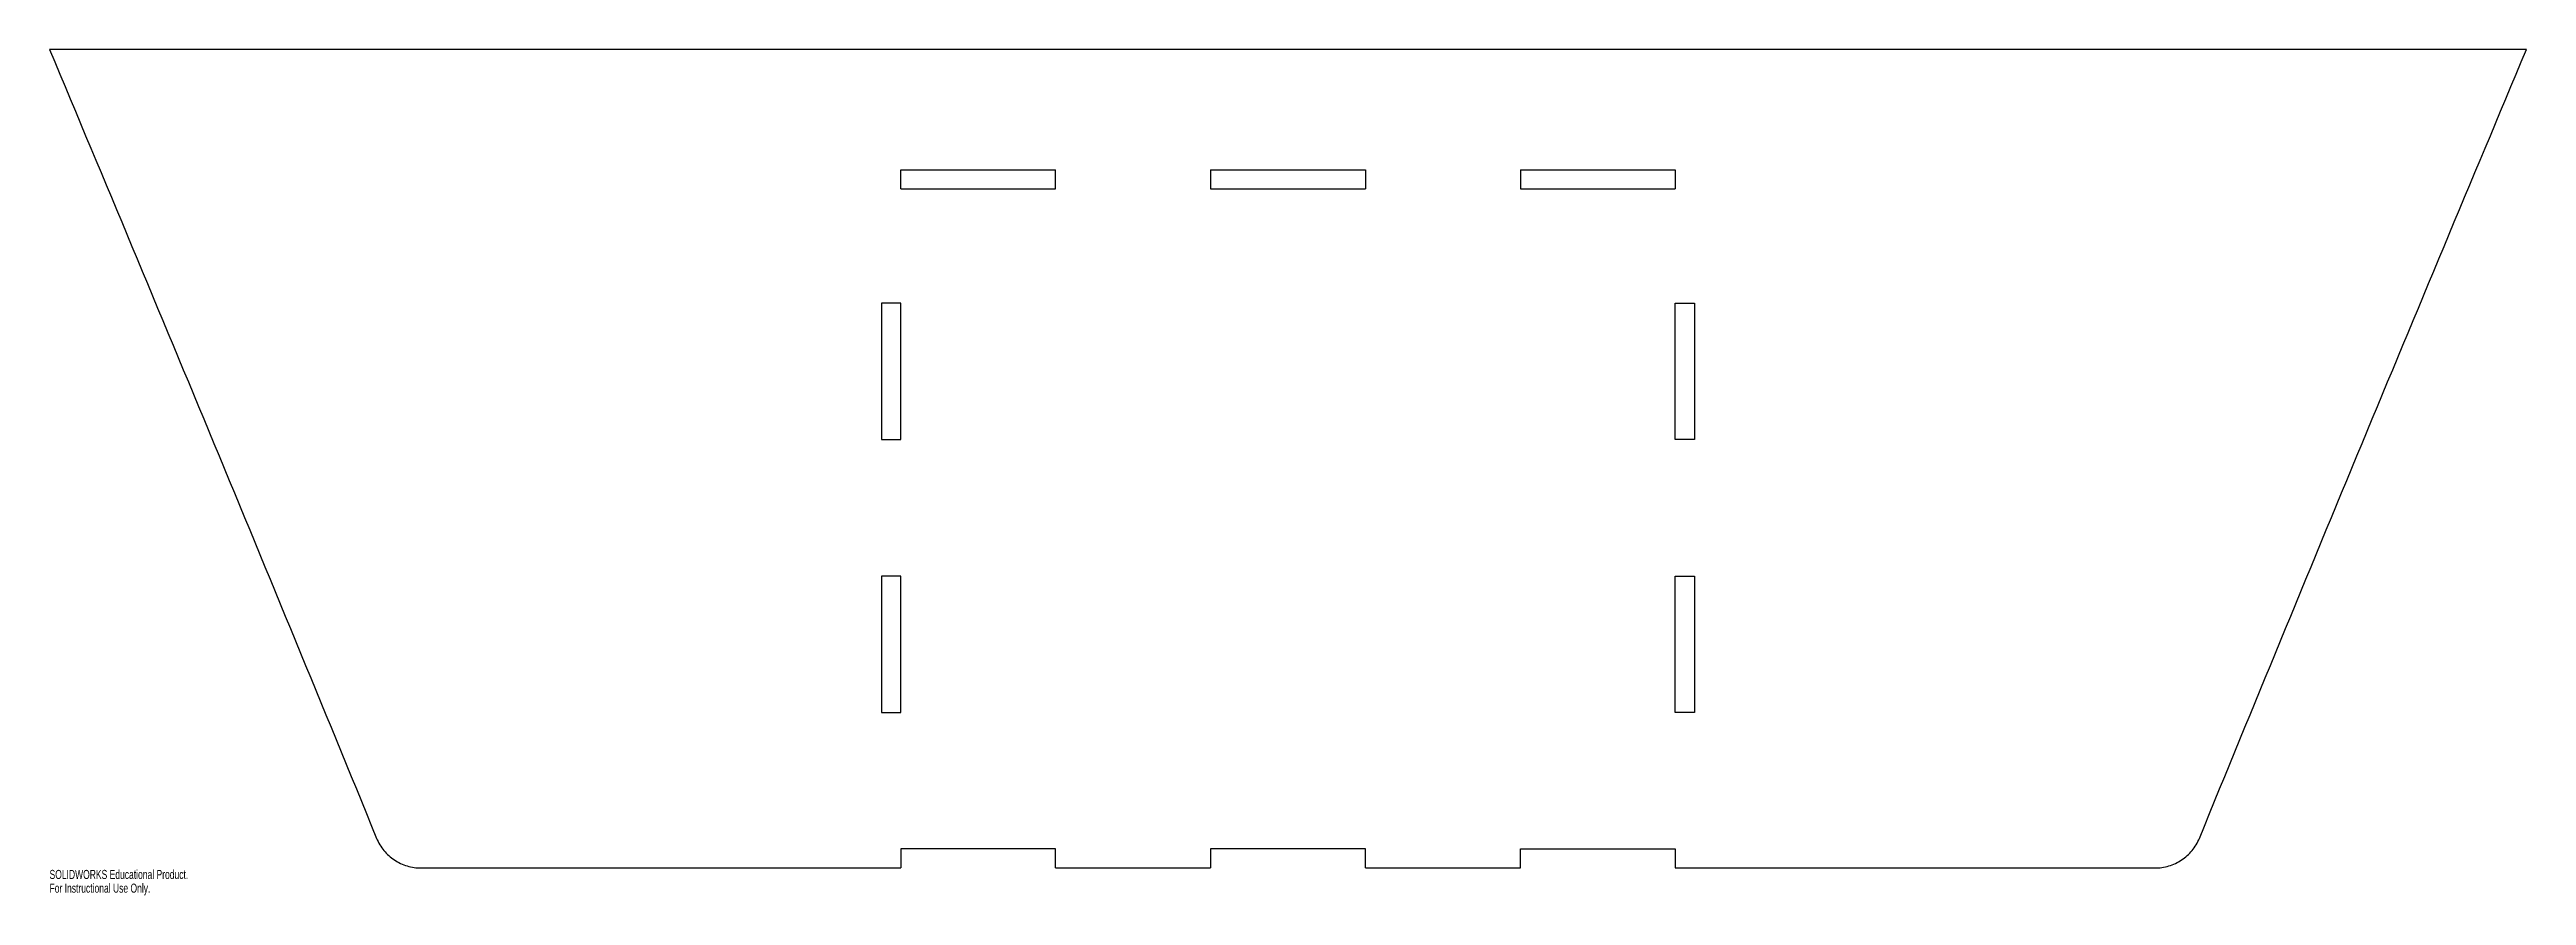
# Model space of a CAD drawing. Header units: inches. Extents: x -25.9 to 25.9, y -1 to 16.7.
import ezdxf

# ---------------------------------------------------------------- set-up
doc = ezdxf.new("R2010")
doc.units = ezdxf.units.IN
doc.header["$MEASUREMENT"] = 0
doc.styles.add('SLDTEXTSTYLE0', font='TXT', dxfattribs={"width": 0.7})

msp = doc.modelspace()

# ---------------------------------------------------------------- linework, layer by layer
at = {"color": 7, "linetype": 'Continuous', "lineweight": 25}
for p, q in [((25.9, 16.701), (-25.9, 16.701)), ((-8.099, 13.791), (-8.099, 14.191)), ((-8.099, 14.191), (-4.859, 14.191)), ((-4.859, 13.791), (-4.859, 14.191)), ((-1.62, 14.191), (1.62, 14.191)), ((-1.62, 14.191), (-1.62, 13.791)), ((1.62, 14.191), (1.62, 13.791)), ((4.859, 14.191), (4.859, 13.791)), ((4.859, 14.191), (8.099, 14.191)), ((8.099, 14.191), (8.099, 13.791)), ((-8.099, 13.791), (-4.859, 13.791)), ((-1.62, 13.791), (1.62, 13.791)), ((4.859, 13.791), (8.099, 13.791)), ((-8.499, 11.4), (-8.499, 8.55)), ((-8.099, 11.4), (-8.499, 11.4)), ((-8.099, 8.55), (-8.099, 11.4)), ((8.099, 11.4), (8.499, 11.4)), ((8.099, 8.55), (8.099, 11.4)), ((8.499, 11.4), (8.499, 8.55)), ((-8.499, 8.55), (-8.099, 8.55)), ((8.499, 8.55), (8.099, 8.55)), ((-8.099, 5.7), (-8.499, 5.7)), ((-8.499, 5.7), (-8.499, 2.85)), ((-8.099, 2.85), (-8.099, 5.7)), ((8.099, 2.85), (8.099, 5.7)), ((8.099, 5.7), (8.499, 5.7)), ((8.499, 5.7), (8.499, 2.85)), ((-8.499, 2.85), (-8.099, 2.85)), ((8.499, 2.85), (8.099, 2.85)), ((-8.099, 0), (-8.099, -0.4)), ((-4.86, 0), (-8.099, 0)), ((-4.86, -0.4), (-4.86, 0)), ((-1.62, 0), (-1.62, -0.4)), ((1.62, 0), (-1.62, 0)), ((1.62, -0.4), (1.62, 0)), ((4.86, -0.4), (4.86, 0)), ((4.86, 0), (8.099, 0)), ((8.099, 0), (8.099, -0.4)), ((-18.128, -0.4), (-8.099, -0.4)), ((-4.86, -0.4), (-1.62, -0.4)), ((1.62, -0.4), (4.86, -0.4)), ((8.099, -0.4), (18.128, -0.4))]:
    msp.add_line(p, q, dxfattribs=at)
for points in [[(-25.9, 16.701), (-23.596, 11.217), (-21.315, 5.723), (-19.061, 0.219)], [(19.061, 0.219), (21.315, 5.723), (23.596, 11.217), (25.9, 16.701)]]:
    msp.add_open_spline(points, degree=3, dxfattribs=at)
for points in [[(-19.061, 0.219), (-19.023, 0.127), (-18.971, 0.04), (-18.877, -0.073), (-18.842, -0.109), (-18.769, -0.175), (-18.729, -0.206), (-18.646, -0.26), (-18.604, -0.284), (-18.514, -0.325), (-18.467, -0.343), (-18.325, -0.386), (-18.227, -0.4), (-18.128, -0.4)], [(18.128, -0.4), (18.227, -0.4), (18.325, -0.386), (18.467, -0.343), (18.514, -0.325), (18.604, -0.284), (18.646, -0.26), (18.729, -0.206), (18.769, -0.175), (18.842, -0.109), (18.877, -0.073), (18.971, 0.04), (19.023, 0.127), (19.061, 0.219)]]:
    msp.add_open_spline(points, degree=3, knots=[0, 0, 0, 0, 0.25, 0.25, 0.375, 0.375, 0.5, 0.5, 0.625, 0.625, 0.75, 0.75, 1, 1, 1, 1], dxfattribs=at)

# ---------------------------------------------------------------- texts
at = {"color": 7, "linetype": 'Continuous', "char_height": 0.1903, "attachment_point": 1, "style": 'SLDTEXTSTYLE0'}
for s, insert in [('SOLIDWORKS Educational Product.', (-25.9, -0.44)), ('For Instructional Use Only.', (-25.9, -0.726))]:
    msp.add_mtext(s, dxfattribs=dict(at, insert=insert))

doc.saveas('drawing.dxf')
